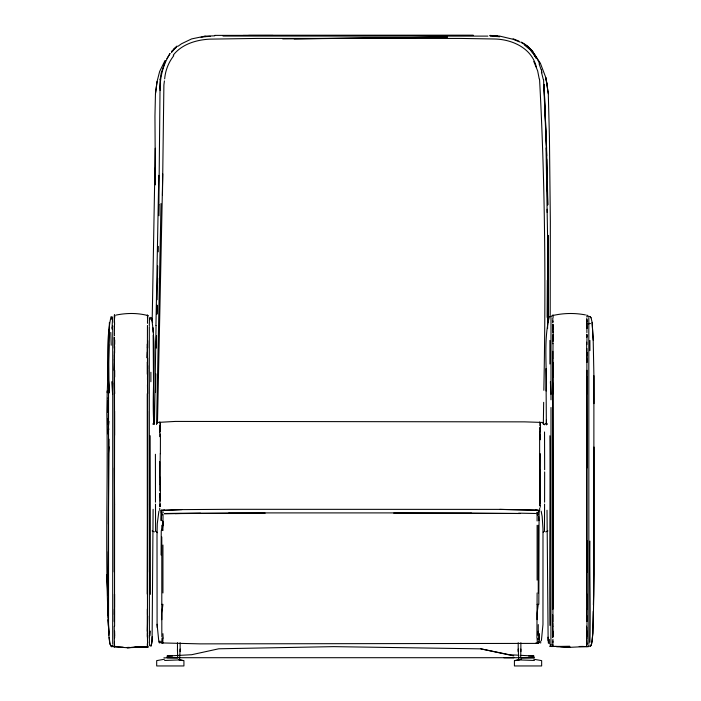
<?xml version="1.0" encoding="UTF-8"?>
<svg xmlns="http://www.w3.org/2000/svg" width="701" height="701" viewBox="0 0 701 701"><rect width="100%" height="100%" fill="white"/><g stroke="black" fill="none" stroke-linecap="round" stroke-linejoin="round"><path stroke-width="1.05" d="M111.985 329.084L112.738 325.781L112.695 643.711M114.596 411.189L114.368 572.156L114.263 355.17M114.596 353.173L114.596 346.364M114.701 377.015L114.701 370.4M147.455 325.422L147.403 347.784M150.382 319.305L150.391 317.378M153.817 423.299L153.168 335.315M155.385 167.618L155.377 184.88L154.956 116.121L155.464 93.706L157.059 81.588L159.618 71.555L164.972 60.619M155.491 504.133L155.596 530.885M155.412 454.274L155.482 502.179M160.249 453.652L160.056 477.311M161.8 619.684L161.8 536.975M549.374 643.956L549.374 639.452M549.899 435.759C550.303 498.963 549.453 562.272 549.899 625.423M549.908 364.021L549.908 340.432M550.995 407.483L550.916 645.709M550.995 399.824L550.986 317.728M552.923 393.664L553.036 504.562L552.809 351.332M552.809 644.815L552.923 641.021M552.923 639.294L552.809 642.729M553.036 636.447L552.923 631.654M552.923 644.771L552.923 646.164M586.658 594.176L586.772 386.444L587 572.139M586.886 323.161L586.886 332.686M586.886 321.698L586.886 319.419M587 317.159L587 316.414M147.569 504.562L147.341 594.203L147.263 393.69M147.455 647.163L147.569 646.252M149.304 325.711L149.453 317.728M150.417 594.369L150.145 435.715M161.808 530.491L161.817 525.259M550.189 316.677L550.346 221.516L549.418 136.529L548.296 93.706L545.895 77.802L540.34 63.178L531.708 50.27L527.643 46.196L521.5 42.656M549.891 646.567L549.891 645.875M552.721 635.719L552.721 637.524L552.721 614.865M586.895 646.708L586.895 646.34M588.822 317.719L588.875 644.368M108.304 551.591L108.129 595.342L108.76 438.922L108.41 524.243M162.956 525.259L162.693 520.948L162.947 530.491L162.089 530.499L162.956 525.259L163.026 514.394M540.331 495.335L540.331 469.617M544.467 530.885L544.572 504.133M544.581 502.179L544.651 471.904M114.263 348.169L114.263 337.33M114.482 393.664L114.596 435.277M114.508 610.501L114.482 621.533M114.526 607.241L114.587 504.545M537.097 515.051L537.097 520.974M538.263 624.582L538.202 635.465L538.184 631.277M547.13 317.369L547.35 280.225M547.551 246.358L547.56 244.167M586.658 640.837L586.658 626.124M114.675 344.384L114.701 339.976M147.455 594.22L147.455 614.628M153.107 509.329L152.099 640.732L150.917 646.453M158.89 204.674L160.117 79.344M159.364 641.143L159.364 643.036M161.081 555.017L161.256 530.552M552.923 594.352L552.923 621.848M586.658 323.923L586.693 319.971M587 393.752L587.114 377.015M114.254 621.612L114.368 609.029M147.674 358.036L147.569 504.545M539.087 511.774L538.824 604.341M586.658 621.524L586.772 608.967M114.596 626.133L114.596 594.203M147.674 615.977L147.263 637.13M547.779 310.201L547.577 328.594M547.832 305.873L548.252 266.923M586.886 314.951L587.009 315.993M587 626.028L587 594.168M158.785 175.329L155.946 325.395M107.192 392.691C108.637 367.499 105.658 341.501 111.003 316.756M111.187 345.234L110.819 332.432M114.368 370.496L114.482 362.408L114.263 370.4M147.455 351.665L147.263 357.948L147.341 351.849M162.457 195.307L163.894 84.987L164.42 80.913M552.809 370.478L552.923 362.373M154.465 423.947L156.06 325.457M543.336 424.201L543.661 402.33M543.836 390.299C545.886 286.621 545.15 182.83 539.551 79.274M107.218 390.939L106.832 413.52C108.199 487.388 104.642 561.44 108.979 635.22M152.196 319.612L155.271 148.261M155.543 392.394L155.859 373.861M156.305 347.696L156.507 335.709M156.884 313.908L157.033 305.18M157.12 299.73L157.699 265.942M156.568 424.587L161.02 203.527M160.433 433.945L160.38 453.696M546.097 390.992C547.095 366.378 543.406 340.747 549.33 316.756L551.1 316.729L551.976 315.713C562.947 313.075 574.373 312.777 585.458 314.915M158.952 215.724L159.171 204.771M157.462 423.413L162.755 173.883M114.614 637.971L114.596 630.97M156.253 348.046L156.498 336.024M156.954 314.153L157.129 305.408M157.576 283.537L157.69 278.069M158.233 251.834L158.347 246.366M546.351 424.035L546.438 419.741M593.256 611.342L592.801 633.126L592.126 641.581L591.066 645.551M593.397 604.805L594.036 574.461L594.036 447.045M108.296 409.805L108.147 406.703L108.147 412.994M114.368 333.378L114.482 328.199M520.869 649.082L520.668 658.011L534.46 657.818M540.007 493.031L540.191 479.107M147.236 631.102L147.341 609.029M160.433 425.419L160.433 431.606M586.842 634.852L586.886 632.907L587.009 634.913M147.455 379.653L147.569 370.259M586.886 379.67L587 370.294M540.331 453.696L540.191 474.866M114.263 322.565L114.368 314.915M147.604 642.975L147.455 640.67M552.923 332.581L552.993 325.588M552.923 358.246L553.036 343.297M160.179 90.56C159.679 77.531 163.123 64.518 170.071 53.495L166.926 58.647M159.872 501.898L159.732 506.569M112.037 327.989L112.598 318.526M160.292 88.256L160.529 82.832M586.886 337.242L587 334.85L586.886 344.612M159.872 424.841L159.732 436.679M540.007 436.127L540.191 432.333M147.569 318.412L147.674 316.195L147.341 317.246M538.377 510.801L538.403 510.319M109.4 322.399L108.226 375.175L109.067 392.998M108.287 413.967L108.147 430.361L108.883 429.047M152.187 636.71L151.854 643.264L150.917 645.647M552.721 338.583L552.923 334.789L553.036 341.632M180.139 649.082L179.552 659.895L164.63 660.482M586.772 641.345L586.886 639.242M108.524 429.625L108.34 432.903L107.84 429.993M552.923 330.364L553.036 328.427M552.809 322.705L552.809 318.42M107.884 411.75L108.287 406.203M162.877 642.615L162.816 643.194L162.939 638.085M540.331 423.798L540.191 425.682L540.331 423.29L540.383 431.606M586.667 645.551L586.895 643.124L586.895 645.2M537.203 510.608L537.264 510.31M159.872 429.301L160.38 423.79M107.726 411.864L108.147 406.703M109.014 446.87L108.48 453.179L108.506 626.685L109.014 637.954L109.873 643.833L111.003 645.647M160.249 506.613L160.38 503.861M553.15 315.31L553.036 317.781M149.935 635.693L150.391 631.075M541.409 640.548L542.968 624.442L542.995 528.869L542.162 516.383L541.163 511.16M540.191 507.296L540.383 505.447M108.524 425.621L108.97 421.415M108.629 333.264L109.014 329.785L108.226 375.175L109.023 390.159M164.674 78.871C165.357 70.494 168.555 62.31 173.769 55.721M161.721 642.896L162.036 638.006M586.895 643.833L587.009 641.1M155.464 93.706L157.059 81.588M540.007 505.184L540.191 503.782M160.152 79.537L161.283 72.694M589.918 642.318C590.636 608.731 589.515 574.776 589.909 541.058M158.899 511.16L157.269 523.726L157.006 535.266L157.094 624.442L158.882 642.125M107.682 402.576L107.823 401.883L107.963 406.405M147.35 645.165L147.455 644.631M114.368 645.174L114.482 641.687M540.699 643.08L540.699 641.143M111.547 319.305L112.002 317.465M163.114 638.076L162.921 633.669M147.455 646.41L147.648 645.674L147.35 646.077M550.346 646.524L550.942 644.377M161.318 72.886L165.357 60.943M536.913 637.945L537.124 592.967M538.666 512.194L539.332 510.582L535.52 510.004L499.769 509.39L229.262 509.312L181.953 509.609L161.037 510.389M114.587 646.252L114.482 647.163M590.479 646.453L591.609 643.597L592.88 633.318L593.817 594.93L593.905 375.71L593.204 340.23L592.126 322.399L591.066 317.842L589.909 316.423L588.717 316.721L587.832 315.687M538.166 515.051L537.772 512.247M114.701 317.509L114.596 315.135L114.596 315.976M588.901 324.037L589.427 323.363L590.461 323.599M171.465 52.575L173.813 49.753M173.217 55.186C181.874 44.102 196.385 39.799 209.932 39.133L257.293 38.424L461.258 38.441L494.845 39.002C512.501 39.449 531.822 48.308 536.291 66.893M176.924 46.196L171.526 51.646L176.03 47.493L173.927 49.412M173.673 49.228L177.108 46.17M159.732 423.465L160.249 423.343M543.205 532.147L544.423 531.121M538.403 643.176L538.324 642.615M178.159 46.187L181.498 43.769L191.627 38.905L205.007 36.145L205.06 36.68L201.091 37.346M547.928 530.937L545.65 531.875M538.885 642.598L535.546 643.325L539.025 642.905M515.235 660.631L521.579 659.238M519.529 659.632L514.42 660.631L514.42 665.95L541.654 665.95L541.654 660.631L533.803 659.238M115.875 315.117C126.574 312.909 137.799 312.795 148.375 315.704M164.542 510.004L161.169 510.486L181.953 509.609M551.389 646.436L569.904 646.383L556.392 646.611L569.904 647.33L588.428 646.436L588.893 645.709L588.419 646.708L579.403 646.524M162.553 512.352L163.412 512.3M214.725 35.839L205.007 36.145M144.161 646.655L127.258 647.724L112.992 646.708M157.462 422.44L175.39 421.424L524.672 421.862L542.609 422.449L544.475 424.71L542.609 422.449M521.027 655.339L533.794 656.031L533.794 657.704L167.215 657.704L167.215 656.031L191.697 654.708L218.8 648.784L333.632 646.637L480.886 648.854L509.312 654.708L518.898 655.225M127.258 647.461L129.37 647.347M135.705 647.032L143.1 646.655M164.385 513.5L200.171 513.001M164.376 513.842L181.331 513.474M210.3 36.338L205.06 36.68M222.988 36.058L487.878 36.11M551.389 646.524L556.392 646.41M579.263 646.497L583.416 646.41M111.985 646.751L111.538 646.76L112.546 644.938L112.992 646.392M294.166 38.914L447.448 37.135L282.722 38.905M175.066 513.596L228.929 513.211M214.708 35.392L473.271 35.208M167.215 656.031L172.49 655.996M535.538 643.404L200.127 643.868L161.037 642.905M248.627 35.401L473.263 35.488M243.168 35.444L273.057 35.427M228.929 512.904L471.133 512.904M200.206 513.29L265.162 513.141M161.8 604.358L162.939 604.358L161.8 613.103L161.835 636.674M537.124 604.358L538.263 604.358L537.124 613.103L537.132 619.684M163.885 657.818L177.677 658.011L177.476 649.082M164.437 659.238L156.691 660.631L156.691 665.95L183.925 665.95L183.925 660.631L178.808 659.632M534.46 660.482L518.793 659.895L518.205 649.082M393.708 513.123L518.731 513.474M471.116 513.193L520.256 513.518M503.923 657.766L513.868 657.81M528.528 655.996L533.794 656.031M499.769 509.39L539.034 510.389M518.714 513.167L535.617 513.482M490.165 35.917L495.449 36.093M495.441 36.023L497.377 36.119M489.981 35.769L497.184 36.11M494.266 36.382L499.647 36.68L497.544 36.382M115.025 646.646L123.183 647.189M560.555 646.699L569.904 647.33M489.999 35.392L499.725 36.102L512.966 39.256L520.265 42.174M154.413 531.875L152.143 530.937M535.546 510.013L539.332 510.582M162.185 513.789L162.658 513.886M480.886 648.854L513.763 655.891M178.878 659.702L183.101 660.631M513.132 38.8L518.889 41.114M521.307 42.13C530.07 46.503 535.704 55.011 539.595 63.703M524.427 45.004L530.28 49.867L532.778 53.337M537.001 513.78L537.404 515.007L537.317 514.376M155.64 531.121L157.462 532.664M108.524 435.102L107.752 432.202M591.066 317.842L589.909 316.423M159.732 421.949L160.249 422.554M534.022 55.072L536.528 58.533L535.17 56.238M147.569 315.152L147.569 320.988M533.768 61.46L537.649 70.854L539.262 79.082M111.003 646.453L109.908 643.597L109.216 637.314M114.368 316.098L114.596 316.729L114.596 315.135M539.104 63.87L541.128 69.688M161.002 511.047L161.51 513.369L161.169 520.703L160.985 511.774M152.599 322.399L151.53 317.842C157.112 352.384 151.626 388.003 153.764 422.826M147.263 315.108L147.569 316.081M108.979 392.63L108.559 344.314L108.506 626.685L107.91 619.754M541.444 72.098L543.249 79.336M552.923 645.954L553.036 646.436M114.482 644.631L114.675 645.49M114.368 644.815L114.482 645.376M536.738 512.343L537.001 513.737M547.078 84.611L545.895 77.802L548.296 93.706M161.87 511.099L161.668 510.091L161.686 510.871M108.103 397.791L108.34 399.211M541.426 69.846L541.908 72.764M163.009 511.09L162.807 510.459M107.823 418.97L108.313 424.753M114.368 317.185L114.596 318.902M114.368 646.077L114.254 626.23M538.105 638.357L538.28 639.864M543.564 79.537L546.684 155.762M553.124 327.507L552.809 324.204L552.923 328.603M539.814 501.241L540.007 503.467M107.858 400.183L108.287 405.231M147.569 643.08L147.455 637.822M593.204 340.23L592.126 322.399M160.652 641.231L160.757 642.633M161.887 514.394L161.949 515.27M548.007 637.174L548.392 643.264M147.455 321.671L147.569 323.371M111.792 381.721L112.616 394.348M586.772 318.35L586.886 320.155M114.368 334L114.482 335.779M537.124 638.62L537.281 642.247M550.381 381.721L550.995 394.348M552.695 626.58L552.923 631.338M539.63 422.002L539.682 423.045M157.094 624.249L157.269 627.754M538.701 516.514L538.903 520.703M587.087 328.515L586.886 320.962M114.368 337.584L114.482 340.257M546.526 148.113L544.046 84.374L546.561 147.911L547.875 204.718M147.455 631.259L147.569 634.054M114.482 631.259L114.587 636.052M114.368 359L114.482 362.102M107.603 590.768L107.043 574.759L107.612 594.22M539.682 427.557L539.814 431.772M114.482 321.119L114.596 324.537M552.695 382.904L553.036 393.743L552.923 377.094M552.809 622.961L552.923 626.694M114.263 382.912L114.596 393.752L114.482 377.112M539.411 642.554L539.043 633.52L538.92 639.645M107.866 602.86L108.304 617.993M107.989 603.727L108.296 615.706M546.035 147.911L548.094 265.942M546.745 159.048L547.139 178.72M547.376 190.751L547.665 204.964M553.036 631.356L553.115 635.509M153.028 327.753L153.107 332.072M546.649 183.04L546.789 190.681M547.13 209.231L547.192 212.508M538.394 641.161L538.421 642.633M149.401 645.709L149.304 326.648M586.772 393.752L587 467.891M147.455 384.761L147.569 393.743L147.569 365.475L147.569 369.269M553.036 365.501L553.15 377.007M159.732 508.199L159.758 510.346M545.991 368.647L546.359 424.911M547.017 510.249L548.138 640.732M544.528 431.965L544.651 469.758M160.38 493.863L160.433 501.136M114.368 467.891L114.587 504.562M587.087 627.009L587.123 638.523M552.721 358.158L552.809 374.194M593.905 375.71L593.992 403.653M589.918 645.875L589.918 646.567M159.679 461.608L159.732 484.426M147.236 362.189L147.263 374.22M587.009 635.93L587 631.128M587 540.786L587.087 608.985M553.036 467.891L553.15 594.343M538.245 525.259L538.263 592.967M537.115 525.259L537.124 580.13M147.455 633.021L147.455 635.641M147.35 643.562L147.455 645.858M589.9 340.432L589.909 350.666M587.114 352.472L587.114 362.259M586.886 386.435L586.886 358.973M586.886 615.855L586.886 621.445M586.886 334.263L586.886 336.638M586.886 348.45L586.886 355.381M586.772 642.353L586.772 644.026M586.658 342.193L586.658 362.259M553.15 331.231L553.15 336.226M552.923 315.687L552.923 314.933L552.809 315.45M552.923 320.97L552.923 322.031M552.923 324.773L552.923 326.517M552.923 337.786L552.923 340.441M552.923 633.415L552.923 636.044M552.809 339.626L552.809 343.753M540.331 434.62L540.331 439.781M540.331 493.872L540.331 502.091M539.63 431.606L539.63 505.447M539.682 508.199L539.682 510.363M520.869 642.738L520.869 651.58M518.205 642.738L518.205 651.58M180.139 642.738L180.139 651.58M177.476 642.738L177.476 651.58M162.939 545.036L162.939 592.967M160.38 477.302L160.38 495.335M160.249 504.781L160.249 505.675M159.872 429.836L159.872 432.026M159.872 484.452L159.872 490.814M159.732 501.197L159.732 493.819L159.732 497.351M150.881 372.257L150.881 381.738M147.674 340.633L147.674 348.073M147.648 635.115L147.648 638.243M147.455 347.039L147.455 351.245M147.455 357.869L147.455 362.338M147.569 411.189L147.569 572.156M147.263 344.06L147.263 357.948M114.482 320.383L114.482 327.516M114.482 343.779L114.482 358.29M114.368 351.376L114.368 355.013M114.368 594.22L114.368 614.628M112.002 316.528L112.002 318.403M548.138 235.44L547.998 322.118L548.138 235.44M553.036 572.226L552.809 609.265L552.809 467.891L553.036 572.226M154.404 423.79L152.844 424.035L154.404 423.798M134.68 647.225L127.258 647.724L148.384 646.953L134.68 647.225M547.218 424.035L545.658 423.798L547.218 424.035M535.266 56.045L531.708 50.27L536.747 58.533L535.266 56.045M108.751 633.126L108.497 624.477L108.751 633.126"/></g></svg>
